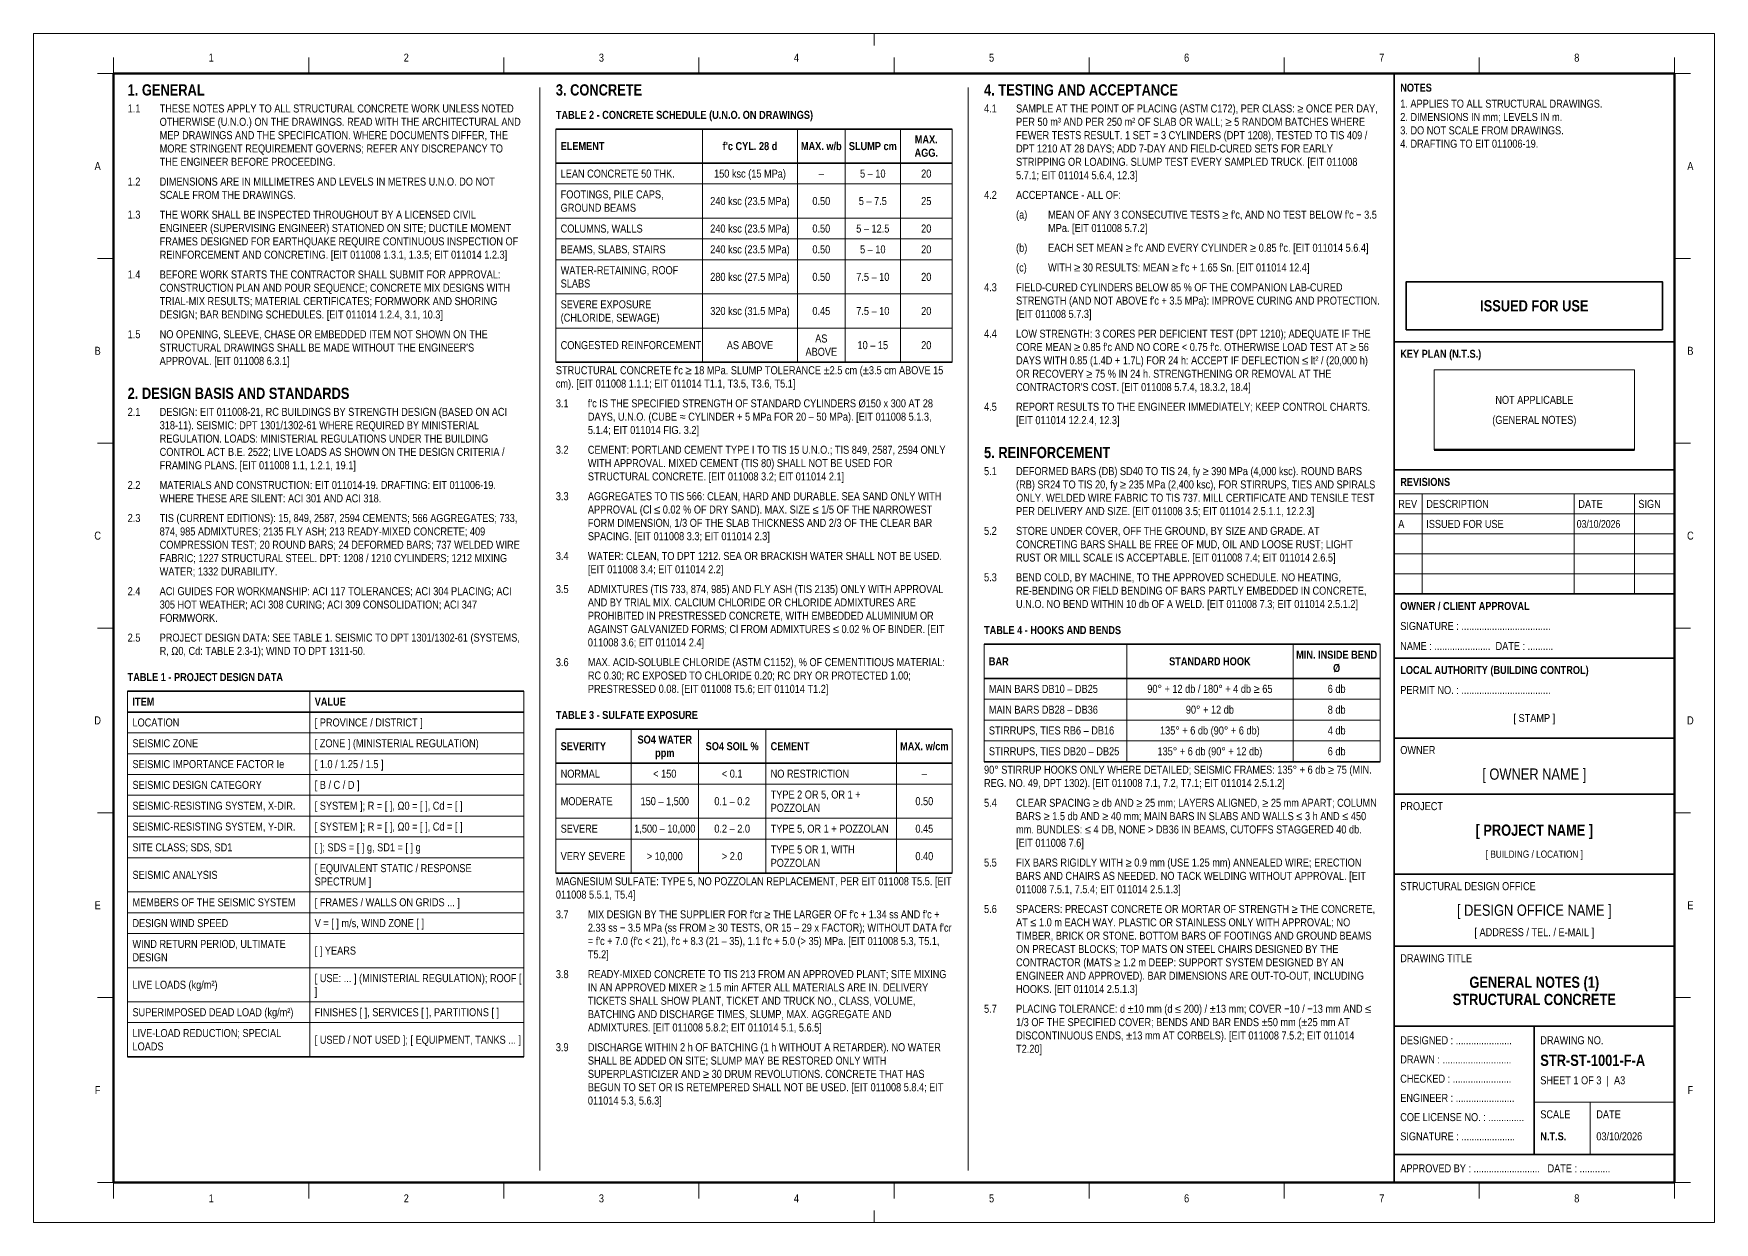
# Model space of a CAD drawing. Header units: millimetres. Extents: x 0 to 1340, y 0 to 297.
# Drawn here: x 0 to 420, y 0 to 297 of the extents above; entities that cross this region are included whole.
import ezdxf
from ezdxf.enums import TextEntityAlignment as Align

# ---------------------------------------------------------------- set-up
doc = ezdxf.new("R2010")
doc.units = ezdxf.units.MM
for name, color, linetype, lineweight in [('S-FRAME', 7, 'Continuous', 70), ('S-TEXT', 7, 'Continuous', 18), ('S-TITLE', 7, 'Continuous', 35), ('S-TTLB', 7, 'Continuous', 35), ('S-TTLB-THIN', 8, 'Continuous', 18), ('S-ZONE', 8, 'Continuous', 18)]:
    doc.layers.add(name, color=color, linetype=linetype, lineweight=lineweight)
doc.layers.add('S-SHEET', color=8, linetype='Continuous', lineweight=13, plot=False)
doc.layers.add('S-TB-AREA', color=8, linetype='Continuous', lineweight=13, plot=False)
doc.styles.add('AN', font='ARIALN_0.TTF')
doc.styles.add('ANB', font='ARIALNB_0.TTF')

# ---------------------------------------------------------------- blocks, each defined once
blk = doc.blocks.new('TB-A3-NRW')
at = {"layer": 'S-FRAME', "flags": 128}
blk.add_lwpolyline([(20, 10), (410, 10), (410, 287), (20, 287)], close=True, dxfattribs=at)
blk.add_lwpolyline([(350, 193), (400, 193)], dxfattribs=at)
at = {"layer": 'S-SHEET', "flags": 128}
blk.add_lwpolyline([(0, 0), (420, 0), (420, 297), (0, 297)], close=True, dxfattribs=at)
at = {"layer": 'S-TB-AREA', "flags": 128}
blk.add_lwpolyline([(20, 10), (340, 10), (340, 287), (20, 287)], close=True, dxfattribs=at)
at = {"layer": 'S-TITLE', "flags": 128}
blk.add_lwpolyline([(343, 223), (407, 223), (407, 235), (343, 235)], close=True, dxfattribs=at)
at = {"layer": 'S-TTLB'}
for p, q in [((340, 10), (340, 287)), ((340, 220), (410, 220)), ((340, 188), (410, 188)), ((340, 157), (410, 157)), ((340, 157), (410, 157)), ((340, 141), (410, 141)), ((340, 121), (410, 121)), ((340, 107), (410, 107)), ((340, 87), (410, 87)), ((340, 69), (410, 69)), ((340, 49), (410, 49)), ((375, 17), (375, 49)), ((340, 17), (410, 17))]:
    blk.add_line(p, q, dxfattribs=at)
at = {"layer": 'S-TTLB-THIN'}
for p, q in [((340, 182), (410, 182)), ((347, 157), (347, 182)), ((385, 157), (385, 182)), ((400, 157), (400, 182)), ((340, 177), (410, 177)), ((340, 172), (410, 172)), ((340, 167), (410, 167)), ((340, 162), (410, 162)), ((375, 30), (410, 30)), ((389, 17), (389, 30))]:
    blk.add_line(p, q, dxfattribs=at)
at = {"layer": 'S-TTLB-THIN', "flags": 128}
blk.add_lwpolyline([(350, 193), (400, 193), (400, 213), (350, 213)], close=True, dxfattribs=at)
at = {"layer": 'S-ZONE'}
for p, q in [((210, 297), (210, 294)), ((20, 287), (20, 291)), ((68.75, 287), (68.75, 291)), ((117.5, 287), (117.5, 291)), ((166.25, 287), (166.25, 291)), ((215, 287), (215, 291)), ((263.75, 287), (263.75, 291)), ((312.5, 287), (312.5, 291)), ((361.25, 287), (361.25, 291)), ((410, 287), (410, 291)), ((16, 287), (20, 287)), ((410, 287), (414, 287)), ((16, 240.83), (20, 240.83)), ((410, 240.83), (414, 240.83)), ((16, 194.67), (20, 194.67)), ((410, 194.67), (414, 194.67)), ((16, 148.5), (20, 148.5)), ((410, 148.5), (414, 148.5)), ((16, 102.33), (20, 102.33)), ((410, 102.33), (414, 102.33)), ((16, 56.17), (20, 56.17)), ((410, 56.17), (414, 56.17)), ((16, 10), (20, 10)), ((20, 10), (20, 6)), ((68.75, 10), (68.75, 6)), ((117.5, 10), (117.5, 6)), ((166.25, 10), (166.25, 6)), ((215, 10), (215, 6)), ((263.75, 10), (263.75, 6)), ((312.5, 10), (312.5, 6)), ((361.25, 10), (361.25, 6)), ((410, 10), (410, 6)), ((410, 10), (414, 10)), ((210, 0), (210, 3))]:
    blk.add_line(p, q, dxfattribs=at)
at = {"layer": 'S-TEXT'}
for s, style, p in [('NOTES', 'ANB', (341.5, 283.5)), ('KEY PLAN (N.T.S.)', 'ANB', (341.5, 217)), ('REVISIONS', 'ANB', (341.5, 185)), ('REV', 'AN', (341, 179.5)), ('DESCRIPTION', 'AN', (348, 179.5)), ('DATE', 'AN', (386, 179.5)), ('SIGN', 'AN', (401, 179.5)), ('OWNER / CLIENT APPROVAL', 'ANB', (341.5, 154)), ('SIGNATURE : ...................................', 'AN', (341.5, 149)), ('NAME : ......................  DATE : ..........', 'AN', (341.5, 144)), ('LOCAL AUTHORITY (BUILDING CONTROL)', 'ANB', (341.5, 138)), ('PERMIT NO. : ...................................', 'AN', (341.5, 133)), ('OWNER', 'AN', (341.5, 118)), ('PROJECT', 'AN', (341.5, 104)), ('STRUCTURAL DESIGN OFFICE', 'AN', (341.5, 84)), ('DRAWING TITLE', 'AN', (341.5, 66)), ('DESIGNED : ......................', 'AN', (341.5, 45.5)), ('DRAWING NO.', 'AN', (376.5, 45.5)), ('DRAWN : ...........................', 'AN', (341.5, 40.7)), ('CHECKED : .......................', 'AN', (341.5, 35.9)), ('ENGINEER : .......................', 'AN', (341.5, 31.1)), ('COE LICENSE NO. : ..............', 'AN', (341.5, 26.3)), ('SCALE', 'AN', (376.5, 27)), ('DATE', 'AN', (390.5, 27)), ('SIGNATURE : .....................', 'AN', (341.5, 21.5)), ('APPROVED BY : ..........................   DATE : ............', 'AN', (341.5, 13.5))]:
    blk.add_text(s, height=2, dxfattribs=dict(at, style=style)).set_placement(p, align=Align.MIDDLE_LEFT)
at = {"layer": 'S-TEXT', "style": 'AN'}
blk.add_text('[ STAMP ]', height=2, dxfattribs=at).set_placement((375, 126), align=Align.MIDDLE_CENTER)
at = {"layer": 'S-TEXT', "insert": (341.5, 280.5), "char_height": 2, "width": 67, "attachment_point": 1, "style": 'AN'}
blk.add_mtext('1. APPLIES TO ALL STRUCTURAL DRAWINGS.\\P2. DIMENSIONS IN mm; LEVELS IN m.\\P3. DO NOT SCALE FROM DRAWINGS.\\P4. DRAFTING TO EIT 011006-19.', dxfattribs=at)
at = {"layer": 'S-TEXT'}
for tag, height, style, p in [('STATUS_1', 2.8, 'ANB', (375, 231.2)), ('STATUS_2', 2.8, 'ANB', (375, 226.8)), ('KEYPLAN_1', 2, 'AN', (375, 205.5)), ('KEYPLAN_2', 2, 'AN', (375, 200.5)), ('OWNER', 2.8, 'AN', (375, 112)), ('PROJECT', 2.8, 'ANB', (375, 98)), ('LOCATION', 1.8, 'AN', (375, 92)), ('OFFICE', 2.8, 'AN', (375, 78)), ('OFFICE_ADDR', 2, 'AN', (375, 72.5)), ('TITLE_1', 2.8, 'ANB', (375, 60)), ('TITLE_2', 2.8, 'ANB', (375, 55.7)), ('TITLE_3', 2.8, 'ANB', (375, 51.4))]:
    blk.add_attdef(tag, text='', height=height, dxfattribs=dict(at, style=style)).set_placement(p, align=Align.MIDDLE_CENTER)
for tag, height, style, p in [('REV_1', 2, 'AN', (341, 174.5)), ('REV_1_DESC', 2, 'AN', (348, 174.5)), ('REV_1_DATE', 1.9, 'AN', (385.6, 174.5)), ('REV_2', 2, 'AN', (341, 169.5)), ('REV_2_DESC', 2, 'AN', (348, 169.5)), ('REV_2_DATE', 1.9, 'AN', (385.6, 169.5)), ('REV_3', 2, 'AN', (341, 164.5)), ('REV_3_DESC', 2, 'AN', (348, 164.5)), ('REV_3_DATE', 1.9, 'AN', (385.6, 164.5)), ('REV_4', 2, 'AN', (341, 159.5)), ('REV_4_DESC', 2, 'AN', (348, 159.5)), ('REV_4_DATE', 1.9, 'AN', (385.6, 159.5)), ('DWG_NO', 2.8, 'ANB', (376.5, 40.5)), ('SHEET', 2, 'AN', (376.5, 35.5)), ('SCALE', 2, 'ANB', (376.5, 21.5)), ('DATE', 2, 'AN', (390.5, 21.5))]:
    blk.add_attdef(tag, text='', height=height, dxfattribs=dict(at, style=style)).set_placement(p, align=Align.MIDDLE_LEFT)
at = {"layer": 'S-ZONE', "style": 'AN'}
for s, p in [('1', (44.38, 291)), ('2', (93.12, 291)), ('3', (141.88, 291)), ('4', (190.62, 291)), ('5', (239.38, 291)), ('6', (288.12, 291)), ('7', (336.88, 291)), ('8', (385.62, 291)), ('A', (16, 263.92)), ('A', (414, 263.92)), ('B', (16, 217.75)), ('B', (414, 217.75)), ('C', (16, 171.58)), ('C', (414, 171.58)), ('D', (16, 125.42)), ('D', (414, 125.42)), ('E', (16, 79.25)), ('E', (414, 79.25)), ('F', (16, 33.08)), ('F', (414, 33.08)), ('1', (44.38, 6)), ('2', (93.12, 6)), ('3', (141.88, 6)), ('4', (190.62, 6)), ('5', (239.38, 6)), ('6', (288.12, 6)), ('7', (336.88, 6)), ('8', (385.62, 6))]:
    blk.add_text(s, height=2, dxfattribs=at).set_placement(p, align=Align.MIDDLE_CENTER)
blk = doc.blocks.new('NOTES-1001-1', base_point=(23.5, 13))
at = {"layer": 'S-TTLB'}
for p, q in [((130.5, 273.17), (229.5, 273.17)), ((130.5, 264.63), (229.5, 264.63)), ((130.5, 214.9), (229.5, 214.9)), ((237.5, 144.43), (336.5, 144.43)), ((237.5, 135.9), (336.5, 135.9)), ((23.5, 132.7), (122.5, 132.7)), ((23.5, 127.5), (122.5, 127.5)), ((130.5, 123.23), (229.5, 123.23)), ((130.5, 114.7), (229.5, 114.7)), ((237.5, 115.1), (336.5, 115.1)), ((130.5, 87.23), (229.5, 87.23)), ((23.5, 41.37), (122.5, 41.37))]:
    blk.add_line(p, q, dxfattribs=at)
at = {"layer": 'S-TTLB-THIN'}
for p, q in [((126.5, 13), (126.5, 283.5)), ((233.5, 13), (233.5, 283.5)), ((130.5, 273.17), (130.5, 214.9)), ((167.13, 273.17), (167.13, 214.9)), ((190.89, 273.17), (190.89, 214.9)), ((202.77, 273.17), (202.77, 214.9)), ((216.63, 273.17), (216.63, 214.9)), ((229.5, 273.17), (229.5, 214.9)), ((130.5, 259.43), (229.5, 259.43)), ((130.5, 250.9), (229.5, 250.9)), ((130.5, 245.7), (229.5, 245.7)), ((130.5, 240.5), (229.5, 240.5)), ((130.5, 231.97), (229.5, 231.97)), ((130.5, 223.43), (229.5, 223.43)), ((237.5, 144.43), (237.5, 115.1)), ((273.14, 144.43), (273.14, 115.1)), ((314.72, 144.43), (314.72, 115.1)), ((336.5, 144.43), (336.5, 115.1)), ((23.5, 132.7), (23.5, 41.37)), ((69.04, 132.7), (69.04, 41.37)), ((122.5, 132.7), (122.5, 41.37)), ((237.5, 130.7), (336.5, 130.7)), ((23.5, 122.3), (122.5, 122.3)), ((130.5, 123.23), (130.5, 87.23)), ((149.31, 123.23), (149.31, 87.23)), ((166.14, 123.23), (166.14, 87.23)), ((182.97, 123.23), (182.97, 87.23)), ((215.64, 123.23), (215.64, 87.23)), ((229.5, 123.23), (229.5, 87.23)), ((237.5, 125.5), (336.5, 125.5)), ((237.5, 120.3), (336.5, 120.3)), ((23.5, 117.1), (122.5, 117.1)), ((23.5, 111.9), (122.5, 111.9)), ((130.5, 109.5), (229.5, 109.5)), ((23.5, 106.7), (122.5, 106.7)), ((23.5, 101.5), (122.5, 101.5)), ((130.5, 100.97), (229.5, 100.97)), ((23.5, 96.3), (122.5, 96.3)), ((130.5, 95.77), (229.5, 95.77)), ((23.5, 91.1), (122.5, 91.1)), ((23.5, 82.57), (122.5, 82.57)), ((23.5, 77.37), (122.5, 77.37)), ((23.5, 72.17), (122.5, 72.17)), ((23.5, 63.63), (122.5, 63.63)), ((23.5, 55.1), (122.5, 55.1)), ((23.5, 49.9), (122.5, 49.9))]:
    blk.add_line(p, q, dxfattribs=at)
at = {"layer": 'S-TEXT'}
for s, height, style, p in [('1. GENERAL', 2.8, 'ANB', (23.5, 280.7)), ('3. CONCRETE', 2.8, 'ANB', (130.5, 280.7)), ('4. TESTING AND ACCEPTANCE', 2.8, 'ANB', (237.5, 280.7)), ('1.1', 2, 'AN', (23.5, 276.7)), ('THESE NOTES APPLY TO ALL STRUCTURAL CONCRETE WORK UNLESS NOTED', 2, 'AN', (31.5, 276.7)), ('TABLE 2 - CONCRETE SCHEDULE (U.N.O. ON DRAWINGS)', 2, 'ANB', (130.5, 275.1)), ('4.1', 2, 'AN', (237.5, 276.7)), ('SAMPLE AT THE POINT OF PLACING (ASTM C172), PER CLASS: ≥ ONCE PER DAY,', 2, 'AN', (245.5, 276.7)), ('OTHERWISE (U.N.O.) ON THE DRAWINGS. READ WITH THE ARCHITECTURAL AND', 2, 'AN', (31.5, 273.37)), ('PER 50 m³ AND PER 250 m² OF SLAB OR WALL; ≥ 5 RANDOM BATCHES WHERE', 2, 'AN', (245.5, 273.37)), ('MEP DRAWINGS AND THE SPECIFICATION. WHERE DOCUMENTS DIFFER, THE', 2, 'AN', (31.5, 270.03)), ('MORE STRINGENT REQUIREMENT GOVERNS; REFER ANY DISCREPANCY TO', 2, 'AN', (31.5, 266.7)), ('FEWER TESTS RESULT. 1 SET = 3 CYLINDERS (DPT 1208), TESTED TO TIS 409 /', 2, 'AN', (245.5, 270.03)), ('DPT 1210 AT 28 DAYS; ADD 7-DAY AND FIELD-CURED SETS FOR EARLY', 2, 'AN', (245.5, 266.7)), ('THE ENGINEER BEFORE PROCEEDING.', 2, 'AN', (31.5, 263.37)), ('STRIPPING OR LOADING. SLUMP TEST EVERY SAMPLED TRUCK. [EIT 011008', 2, 'AN', (245.5, 263.37)), ('1.2', 2, 'AN', (23.5, 258.43)), ('DIMENSIONS ARE IN MILLIMETRES AND LEVELS IN METRES U.N.O. DO NOT', 2, 'AN', (31.5, 258.43)), ('5.7.1; EIT 011014 5.6.4, 12.3]', 2, 'AN', (245.5, 260.03)), ('SCALE FROM THE DRAWINGS.', 2, 'AN', (31.5, 255.1)), ('4.2', 2, 'AN', (237.5, 255.1)), ('ACCEPTANCE - ALL OF:', 2, 'AN', (245.5, 255.1)), ('1.3', 2, 'AN', (23.5, 250.17)), ('THE WORK SHALL BE INSPECTED THROUGHOUT BY A LICENSED CIVIL', 2, 'AN', (31.5, 250.17)), ('(a)', 2, 'AN', (245.5, 250.17)), ("MEAN OF ANY 3 CONSECUTIVE TESTS ≥ f'c, AND NO TEST BELOW f'c − 3.5", 2, 'AN', (253.5, 250.17)), ('ENGINEER (SUPERVISING ENGINEER) STATIONED ON SITE; DUCTILE MOMENT', 2, 'AN', (31.5, 246.83)), ('MPa. [EIT 011008 5.7.2]', 2, 'AN', (253.5, 246.83)), ('FRAMES DESIGNED FOR EARTHQUAKE REQUIRE CONTINUOUS INSPECTION OF', 2, 'AN', (31.5, 243.5)), ('(b)', 2, 'AN', (245.5, 241.9)), ("EACH SET MEAN ≥ f'c AND EVERY CYLINDER ≥ 0.85 f'c. [EIT 011014 5.6.4]", 2, 'AN', (253.5, 241.9)), ('REINFORCEMENT AND CONCRETING. [EIT 011008 1.3.1, 1.3.5; EIT 011014 1.2.3]', 2, 'AN', (31.5, 240.17)), ('(c)', 2, 'AN', (245.5, 236.97)), ("WITH ≥ 30 RESULTS: MEAN ≥ f'c + 1.65 Sn. [EIT 011014 12.4]", 2, 'AN', (253.5, 236.97)), ('1.4', 2, 'AN', (23.5, 235.23)), ('BEFORE WORK STARTS THE CONTRACTOR SHALL SUBMIT FOR APPROVAL:', 2, 'AN', (31.5, 235.23)), ('TRIAL-MIX RESULTS; MATERIAL CERTIFICATES; FORMWORK AND SHORING', 2, 'AN', (31.5, 228.57)), ('CONSTRUCTION PLAN AND POUR SEQUENCE; CONCRETE MIX DESIGNS WITH', 2, 'AN', (31.5, 231.9)), ('4.3', 2, 'AN', (237.5, 232.03)), ("STRENGTH (AND NOT ABOVE f'c + 3.5 MPa): IMPROVE CURING AND PROTECTION.", 2, 'AN', (245.5, 228.7)), ('FIELD-CURED CYLINDERS BELOW 85 % OF THE COMPANION LAB-CURED', 2, 'AN', (245.5, 232.03)), ('DESIGN; BAR BENDING SCHEDULES. [EIT 011014 1.2.4, 3.1, 10.3]', 2, 'AN', (31.5, 225.23)), ('[EIT 011008 5.7.3]', 2, 'AN', (245.5, 225.37)), ('1.5', 2, 'AN', (23.5, 220.3)), ('NO OPENING, SLEEVE, CHASE OR EMBEDDED ITEM NOT SHOWN ON THE', 2, 'AN', (31.5, 220.3)), ('4.4', 2, 'AN', (237.5, 220.43)), ('LOW STRENGTH: 3 CORES PER DEFICIENT TEST (DPT 1210); ADEQUATE IF THE', 2, 'AN', (245.5, 220.43)), ("STRUCTURAL DRAWINGS SHALL BE MADE WITHOUT THE ENGINEER'S", 2, 'AN', (31.5, 216.97)), ("CORE MEAN ≥ 0.85 f'c AND NO CORE < 0.75 f'c. OTHERWISE LOAD TEST AT ≥ 56", 2, 'AN', (245.5, 217.1)), ('APPROVAL. [EIT 011008 6.3.1]', 2, 'AN', (31.5, 213.63)), ('DAYS WITH 0.85 (1.4D + 1.7L) FOR 24 h: ACCEPT IF DEFLECTION ≤ lt² / (20,000 h)', 2, 'AN', (245.5, 213.77)), ("STRUCTURAL CONCRETE f'c ≥ 18 MPa. SLUMP TOLERANCE ±2.5 cm (±3.5 cm ABOVE 15", 2, 'AN', (130.5, 211.3)), ('cm). [EIT 011008 1.1.1; EIT 011014 T1.1, T3.5, T3.6, T5.1]', 2, 'AN', (130.5, 207.97)), ('OR RECOVERY ≥ 75 % IN 24 h. STRENGTHENING OR REMOVAL AT THE', 2, 'AN', (245.5, 210.43)), ('2. DESIGN BASIS AND STANDARDS', 2.8, 'ANB', (23.5, 204.9)), ("CONTRACTOR'S COST. [EIT 011008 5.7.4, 18.3.2, 18.4]", 2, 'AN', (245.5, 207.1)), ('2.1', 2, 'AN', (23.5, 200.9)), ('DESIGN: EIT 011008-21, RC BUILDINGS BY STRENGTH DESIGN (BASED ON ACI', 2, 'AN', (31.5, 200.9)), ('3.1', 2, 'AN', (130.5, 203.03)), ("f'c IS THE SPECIFIED STRENGTH OF STANDARD CYLINDERS Ø150 x 300 AT 28", 2, 'AN', (138.5, 203.03)), ('DAYS, U.N.O. (CUBE ≈ CYLINDER + 5 MPa FOR 20 – 50 MPa). [EIT 011008 5.1.3,', 2, 'AN', (138.5, 199.7)), ('4.5', 2, 'AN', (237.5, 202.17)), ('REPORT RESULTS TO THE ENGINEER IMMEDIATELY; KEEP CONTROL CHARTS.', 2, 'AN', (245.5, 202.17)), ('318-11). SEISMIC: DPT 1301/1302-61 WHERE REQUIRED BY MINISTERIAL', 2, 'AN', (31.5, 197.57)), ('5.1.4; EIT 011014 FIG. 3.2]', 2, 'AN', (138.5, 196.37)), ('[EIT 011014 12.2.4, 12.3]', 2, 'AN', (245.5, 198.83)), ('CONTROL ACT B.E. 2522; LIVE LOADS AS SHOWN ON THE DESIGN CRITERIA /', 2, 'AN', (31.5, 190.9)), ('REGULATION. LOADS: MINISTERIAL REGULATIONS UNDER THE BUILDING', 2, 'AN', (31.5, 194.23)), ('3.2', 2, 'AN', (130.5, 191.43)), ('CEMENT: PORTLAND CEMENT TYPE I TO TIS 15 U.N.O.; TIS 849, 2587, 2594 ONLY', 2, 'AN', (138.5, 191.43)), ('5. REINFORCEMENT', 2.8, 'ANB', (237.5, 190.1)), ('FRAMING PLANS. [EIT 011008 1.1, 1.2.1, 19.1]', 2, 'AN', (31.5, 187.57)), ('WITH APPROVAL. MIXED CEMENT (TIS 80) SHALL NOT BE USED FOR', 2, 'AN', (138.5, 188.1)), ('2.2', 2, 'AN', (23.5, 182.63)), ('MATERIALS AND CONSTRUCTION: EIT 011014-19. DRAFTING: EIT 011006-19.', 2, 'AN', (31.5, 182.63)), ('STRUCTURAL CONCRETE. [EIT 011008 3.2; EIT 011014 2.1]', 2, 'AN', (138.5, 184.77)), ('5.1', 2, 'AN', (237.5, 186.1)), ('(RB) SR24 TO TIS 20, fy ≥ 235 MPa (2,400 ksc), FOR STIRRUPS, TIES AND SPIRALS', 2, 'AN', (245.5, 182.77)), ('DEFORMED BARS (DB) SD40 TO TIS 24, fy ≥ 390 MPa (4,000 ksc). ROUND BARS', 2, 'AN', (245.5, 186.1)), ('WHERE THESE ARE SILENT: ACI 301 AND ACI 318.', 2, 'AN', (31.5, 179.3)), ('3.3', 2, 'AN', (130.5, 179.83)), ('AGGREGATES TO TIS 566: CLEAN, HARD AND DURABLE. SEA SAND ONLY WITH', 2, 'AN', (138.5, 179.83)), ('ONLY. WELDED WIRE FABRIC TO TIS 737. MILL CERTIFICATE AND TENSILE TEST', 2, 'AN', (245.5, 179.43)), ('2.3', 2, 'AN', (23.5, 174.37)), ('TIS (CURRENT EDITIONS): 15, 849, 2587, 2594 CEMENTS; 566 AGGREGATES; 733,', 2, 'AN', (31.5, 174.37)), ('APPROVAL (Cl ≤ 0.02 % OF DRY SAND). MAX. SIZE ≤ 1/5 OF THE NARROWEST', 2, 'AN', (138.5, 176.5)), ('PER DELIVERY AND SIZE. [EIT 011008 3.5; EIT 011014 2.5.1.1, 12.2.3]', 2, 'AN', (245.5, 176.1)), ('874, 985 ADMIXTURES; 2135 FLY ASH; 213 READY-MIXED CONCRETE; 409', 2, 'AN', (31.5, 171.03)), ('SPACING. [EIT 011008 3.3; EIT 011014 2.3]', 2, 'AN', (138.5, 169.83)), ('FORM DIMENSION, 1/3 OF THE SLAB THICKNESS AND 2/3 OF THE CLEAR BAR', 2, 'AN', (138.5, 173.17)), ('5.2', 2, 'AN', (237.5, 171.17)), ('STORE UNDER COVER, OFF THE GROUND, BY SIZE AND GRADE. AT', 2, 'AN', (245.5, 171.17)), ('COMPRESSION TEST; 20 ROUND BARS; 24 DEFORMED BARS; 737 WELDED WIRE', 2, 'AN', (31.5, 167.7)), ('CONCRETING BARS SHALL BE FREE OF MUD, OIL AND LOOSE RUST; LIGHT', 2, 'AN', (245.5, 167.83)), ('FABRIC; 1227 STRUCTURAL STEEL. DPT: 1208 / 1210 CYLINDERS; 1212 MIXING', 2, 'AN', (31.5, 164.37)), ('3.4', 2, 'AN', (130.5, 164.9)), ('WATER: CLEAN, TO DPT 1212. SEA OR BRACKISH WATER SHALL NOT BE USED.', 2, 'AN', (138.5, 164.9)), ('[EIT 011008 3.4; EIT 011014 2.2]', 2, 'AN', (138.5, 161.57)), ('RUST OR MILL SCALE IS ACCEPTABLE. [EIT 011008 7.4; EIT 011014 2.6.5]', 2, 'AN', (245.5, 164.5)), ('WATER; 1332 DURABILITY.', 2, 'AN', (31.5, 161.03)), ('5.3', 2, 'AN', (237.5, 159.57)), ('BEND COLD, BY MACHINE, TO THE APPROVED SCHEDULE. NO HEATING,', 2, 'AN', (245.5, 159.57)), ('2.4', 2, 'AN', (23.5, 156.1)), ('ACI GUIDES FOR WORKMANSHIP: ACI 117 TOLERANCES; ACI 304 PLACING; ACI', 2, 'AN', (31.5, 156.1)), ('3.5', 2, 'AN', (130.5, 156.63)), ('ADMIXTURES (TIS 733, 874, 985) AND FLY ASH (TIS 2135) ONLY WITH APPROVAL', 2, 'AN', (138.5, 156.63)), ('AND BY TRIAL MIX. CALCIUM CHLORIDE OR CHLORIDE ADMIXTURES ARE', 2, 'AN', (138.5, 153.3)), ('U.N.O. NO BEND WITHIN 10 db OF A WELD. [EIT 011008 7.3; EIT 011014 2.5.1.2]', 2, 'AN', (245.5, 152.9)), ('RE-BENDING OR FIELD BENDING OF BARS PARTLY EMBEDDED IN CONCRETE,', 2, 'AN', (245.5, 156.23)), ('305 HOT WEATHER; ACI 308 CURING; ACI 309 CONSOLIDATION; ACI 347', 2, 'AN', (31.5, 152.77)), ('FORMWORK.', 2, 'AN', (31.5, 149.43)), ('PROHIBITED IN PRESTRESSED CONCRETE, WITH EMBEDDED ALUMINIUM OR', 2, 'AN', (138.5, 149.97)), ('2.5', 2, 'AN', (23.5, 144.5)), ('PROJECT DESIGN DATA: SEE TABLE 1. SEISMIC TO DPT 1301/1302-61 (SYSTEMS,', 2, 'AN', (31.5, 144.5)), ('AGAINST GALVANIZED FORMS; Cl FROM ADMIXTURES ≤ 0.02 % OF BINDER. [EIT', 2, 'AN', (138.5, 146.63)), ('TABLE 4 - HOOKS AND BENDS', 2, 'ANB', (237.5, 146.37)), ('R, Ω0, Cd: TABLE 2.3-1); WIND TO DPT 1311-50.', 2, 'AN', (31.5, 141.17)), ('011008 3.6; EIT 011014 2.4]', 2, 'AN', (138.5, 143.3)), ('3.6', 2, 'AN', (130.5, 138.37)), ('MAX. ACID-SOLUBLE CHLORIDE (ASTM C1152), % OF CEMENTITIOUS MATERIAL:', 2, 'AN', (138.5, 138.37)), ('TABLE 1 - PROJECT DESIGN DATA', 2, 'ANB', (23.5, 134.63)), ('RC 0.30; RC EXPOSED TO CHLORIDE 0.20; RC DRY OR PROTECTED 1.00;', 2, 'AN', (138.5, 135.03)), ('PRESTRESSED 0.08. [EIT 011008 T5.6; EIT 011014 T1.2]', 2, 'AN', (138.5, 131.7)), ('TABLE 3 - SULFATE EXPOSURE', 2, 'ANB', (130.5, 125.17)), ('90° STIRRUP HOOKS ONLY WHERE DETAILED; SEISMIC FRAMES: 135° + 6 db ≥ 75 (MIN.', 2, 'AN', (237.5, 111.5)), ('REG. NO. 49, DPT 1302). [EIT 011008 7.1, 7.2, T7.1; EIT 011014 2.5.1.2]', 2, 'AN', (237.5, 108.17)), ('5.4', 2, 'AN', (237.5, 103.23)), ('CLEAR SPACING ≥ db AND ≥ 25 mm; LAYERS ALIGNED, ≥ 25 mm APART; COLUMN', 2, 'AN', (245.5, 103.23)), ('BARS ≥ 1.5 db AND ≥ 40 mm; MAIN BARS IN SLABS AND WALLS ≤ 3 h AND ≤ 450', 2, 'AN', (245.5, 99.9)), ('mm. BUNDLES: ≤ 4 DB, NONE > DB36 IN BEAMS, CUTOFFS STAGGERED 40 db.', 2, 'AN', (245.5, 96.57)), ('[EIT 011008 7.6]', 2, 'AN', (245.5, 93.23)), ('5.5', 2, 'AN', (237.5, 88.3)), ('FIX BARS RIGIDLY WITH ≥ 0.9 mm (USE 1.25 mm) ANNEALED WIRE; ERECTION', 2, 'AN', (245.5, 88.3)), ('MAGNESIUM SULFATE: TYPE 5, NO POZZOLAN REPLACEMENT, PER EIT 011008 T5.5. [EIT', 2, 'AN', (130.5, 83.63)), ('011008 7.5.1, 7.5.4; EIT 011014 2.5.1.3]', 2, 'AN', (245.5, 81.63)), ('BARS AND CHAIRS AS NEEDED. NO TACK WELDING WITHOUT APPROVAL. [EIT', 2, 'AN', (245.5, 84.97)), ('011008 5.5.1, T5.4]', 2, 'AN', (130.5, 80.3)), ('3.7', 2, 'AN', (130.5, 75.37)), ("MIX DESIGN BY THE SUPPLIER FOR f'cr ≥ THE LARGER OF f'c + 1.34 ss AND f'c +", 2, 'AN', (138.5, 75.37)), ('5.6', 2, 'AN', (237.5, 76.7)), ('AT ≤ 1.0 m EACH WAY. PLASTIC OR STAINLESS ONLY WITH APPROVAL; NO', 2, 'AN', (245.5, 73.37)), ('SPACERS: PRECAST CONCRETE OR MORTAR OF STRENGTH ≥ THE CONCRETE,', 2, 'AN', (245.5, 76.7)), ("2.33 ss − 3.5 MPa (ss FROM ≥ 30 TESTS, OR 15 – 29 x FACTOR); WITHOUT DATA f'cr", 2, 'AN', (138.5, 72.03)), ("= f'c + 7.0 (f'c < 21), f'c + 8.3 (21 – 35), 1.1 f'c + 5.0 (> 35) MPa. [EIT 011008 5.3, T5.1,", 2, 'AN', (138.5, 68.7)), ('TIMBER, BRICK OR STONE. BOTTOM BARS OF FOOTINGS AND GROUND BEAMS', 2, 'AN', (245.5, 70.03)), ('T5.2]', 2, 'AN', (138.5, 65.37)), ('ON PRECAST BLOCKS; TOP MATS ON STEEL CHAIRS DESIGNED BY THE', 2, 'AN', (245.5, 66.7)), ('3.8', 2, 'AN', (130.5, 60.43)), ('READY-MIXED CONCRETE TO TIS 213 FROM AN APPROVED PLANT; SITE MIXING', 2, 'AN', (138.5, 60.43)), ('CONTRACTOR (MATS ≥ 1.2 m DEEP: SUPPORT SYSTEM DESIGNED BY AN', 2, 'AN', (245.5, 63.37)), ('IN AN APPROVED MIXER ≥ 1.5 min AFTER ALL MATERIALS ARE IN. DELIVERY', 2, 'AN', (138.5, 57.1)), ('ENGINEER AND APPROVED). BAR DIMENSIONS ARE OUT-TO-OUT, INCLUDING', 2, 'AN', (245.5, 60.03)), ('HOOKS. [EIT 011014 2.5.1.3]', 2, 'AN', (245.5, 56.7)), ('TICKETS SHALL SHOW PLANT, TICKET AND TRUCK NO., CLASS, VOLUME,', 2, 'AN', (138.5, 53.77)), ('BATCHING AND DISCHARGE TIMES, SLUMP, MAX. AGGREGATE AND', 2, 'AN', (138.5, 50.43)), ('5.7', 2, 'AN', (237.5, 51.77)), ('1/3 OF THE SPECIFIED COVER; BENDS AND BAR ENDS ±50 mm (±25 mm AT', 2, 'AN', (245.5, 48.43)), ('PLACING TOLERANCE: d ±10 mm (d ≤ 200) / ±13 mm; COVER −10 / −13 mm AND ≤', 2, 'AN', (245.5, 51.77)), ('ADMIXTURES. [EIT 011008 5.8.2; EIT 011014 5.1, 5.6.5]', 2, 'AN', (138.5, 47.1)), ('DISCONTINUOUS ENDS, ±13 mm AT CORBELS). [EIT 011008 7.5.2; EIT 011014', 2, 'AN', (245.5, 45.1)), ('3.9', 2, 'AN', (130.5, 42.17)), ('DISCHARGE WITHIN 2 h OF BATCHING (1 h WITHOUT A RETARDER). NO WATER', 2, 'AN', (138.5, 42.17)), ('T2.20]', 2, 'AN', (245.5, 41.77)), ('SHALL BE ADDED ON SITE; SLUMP MAY BE RESTORED ONLY WITH', 2, 'AN', (138.5, 38.83)), ('SUPERPLASTICIZER AND ≥ 30 DRUM REVOLUTIONS. CONCRETE THAT HAS', 2, 'AN', (138.5, 35.5)), ('BEGUN TO SET OR IS RETEMPERED SHALL NOT BE USED. [EIT 011008 5.8.4; EIT', 2, 'AN', (138.5, 32.17)), ('011014 5.3, 5.6.3]', 2, 'AN', (138.5, 28.83))]:
    blk.add_text(s, height=height, dxfattribs=dict(at, style=style)).set_placement(p, align=Align.BOTTOM_LEFT)
for s, style, p in [('ELEMENT', 'ANB', (131.7, 268.9)), ('LEAN CONCRETE 50 THK.', 'AN', (131.7, 262.03)), ('FOOTINGS, PILE CAPS,', 'AN', (131.7, 256.83)), ('GROUND BEAMS', 'AN', (131.7, 253.5)), ('COLUMNS, WALLS', 'AN', (131.7, 248.3)), ('BEAMS, SLABS, STAIRS', 'AN', (131.7, 243.1)), ('WATER-RETAINING, ROOF', 'AN', (131.7, 237.9)), ('SLABS', 'AN', (131.7, 234.57)), ('SEVERE EXPOSURE', 'AN', (131.7, 229.37)), ('(CHLORIDE, SEWAGE)', 'AN', (131.7, 226.03)), ('CONGESTED REINFORCEMENT', 'AN', (131.7, 219.17)), ('BAR', 'ANB', (238.7, 140.17)), ('ITEM', 'ANB', (24.7, 130.1)), ('VALUE', 'ANB', (70.24, 130.1)), ('MAIN BARS DB10 – DB25', 'AN', (238.7, 133.3)), ('[ PROVINCE / DISTRICT ]', 'AN', (70.24, 124.9)), ('MAIN BARS DB28 – DB36', 'AN', (238.7, 128.1)), ('LOCATION', 'AN', (24.7, 124.9)), ('STIRRUPS, TIES RB6 – DB16', 'AN', (238.7, 122.9)), ('SEISMIC ZONE', 'AN', (24.7, 119.7)), ('[ ZONE ] (MINISTERIAL REGULATION)', 'AN', (70.24, 119.7)), ('SEVERITY', 'ANB', (131.7, 118.97)), ('CEMENT', 'ANB', (184.17, 118.97)), ('STIRRUPS, TIES DB20 – DB25', 'AN', (238.7, 117.7)), ('SEISMIC IMPORTANCE FACTOR Ie', 'AN', (24.7, 114.5)), ('[ 1.0 / 1.25 / 1.5 ]', 'AN', (70.24, 114.5)), ('SEISMIC DESIGN CATEGORY', 'AN', (24.7, 109.3)), ('[ B / C / D ]', 'AN', (70.24, 109.3)), ('NORMAL', 'AN', (131.7, 112.1)), ('NO RESTRICTION', 'AN', (184.17, 112.1)), ('SEISMIC-RESISTING SYSTEM, X-DIR.', 'AN', (24.7, 104.1)), ('[ SYSTEM ]; R = [ ], Ω0 = [ ], Cd = [ ]', 'AN', (70.24, 104.1)), ('MODERATE', 'AN', (131.7, 105.23)), ('TYPE 2 OR 5, OR 1 +', 'AN', (184.17, 106.9)), ('POZZOLAN', 'AN', (184.17, 103.57)), ('SEISMIC-RESISTING SYSTEM, Y-DIR.', 'AN', (24.7, 98.9)), ('[ SYSTEM ]; R = [ ], Ω0 = [ ], Cd = [ ]', 'AN', (70.24, 98.9)), ('SEVERE', 'AN', (131.7, 98.37)), ('TYPE 5, OR 1 + POZZOLAN', 'AN', (184.17, 98.37)), ('SITE CLASS; SDS, SD1', 'AN', (24.7, 93.7)), ('[ ]; SDS = [ ] g, SD1 = [ ] g', 'AN', (70.24, 93.7)), ('VERY SEVERE', 'AN', (131.7, 91.5)), ('TYPE 5 OR 1, WITH', 'AN', (184.17, 93.17)), ('[ EQUIVALENT STATIC / RESPONSE', 'AN', (70.24, 88.5)), ('POZZOLAN', 'AN', (184.17, 89.83)), ('SEISMIC ANALYSIS', 'AN', (24.7, 86.83)), ('SPECTRUM ]', 'AN', (70.24, 85.17)), ('MEMBERS OF THE SEISMIC SYSTEM', 'AN', (24.7, 79.97)), ('[ FRAMES / WALLS ON GRIDS ... ]', 'AN', (70.24, 79.97)), ('DESIGN WIND SPEED', 'AN', (24.7, 74.77)), ('V = [ ] m/s, WIND ZONE [ ]', 'AN', (70.24, 74.77)), ('WIND RETURN PERIOD, ULTIMATE', 'AN', (24.7, 69.57)), ('DESIGN', 'AN', (24.7, 66.23)), ('[ ] YEARS', 'AN', (70.24, 67.9)), ('LIVE LOADS (kg/m²)', 'AN', (24.7, 59.37)), (']', 'AN', (70.24, 57.7)), ('[ USE: ... ] (MINISTERIAL REGULATION); ROOF [', 'AN', (70.24, 61.03)), ('SUPERIMPOSED DEAD LOAD (kg/m²)', 'AN', (24.7, 52.5)), ('FINISHES [ ], SERVICES [ ], PARTITIONS [ ]', 'AN', (70.24, 52.5)), ('LIVE-LOAD REDUCTION; SPECIAL', 'AN', (24.7, 47.3)), ('[ USED / NOT USED ]; [ EQUIPMENT, TANKS ... ]', 'AN', (70.24, 45.63)), ('LOADS', 'AN', (24.7, 43.97))]:
    blk.add_text(s, height=2, dxfattribs=dict(at, style=style)).set_placement(p, align=Align.MIDDLE_LEFT)
for s, style, p in [("f'c CYL. 28 d", 'ANB', (179.01, 268.9)), ('MAX. w/b', 'ANB', (196.83, 268.9)), ('SLUMP cm', 'ANB', (209.7, 268.9)), ('MAX.', 'ANB', (223.06, 270.57)), ('AGG.', 'ANB', (223.06, 267.23)), ('150 ksc (15 MPa)', 'AN', (179.01, 262.03)), ('–', 'AN', (196.83, 262.03)), ('5 – 10', 'AN', (209.7, 262.03)), ('20', 'AN', (223.06, 262.03)), ('240 ksc (23.5 MPa)', 'AN', (179.01, 255.17)), ('0.50', 'AN', (196.83, 255.17)), ('5 – 7.5', 'AN', (209.7, 255.17)), ('25', 'AN', (223.06, 255.17)), ('240 ksc (23.5 MPa)', 'AN', (179.01, 248.3)), ('0.50', 'AN', (196.83, 248.3)), ('5 – 12.5', 'AN', (209.7, 248.3)), ('20', 'AN', (223.06, 248.3)), ('240 ksc (23.5 MPa)', 'AN', (179.01, 243.1)), ('0.50', 'AN', (196.83, 243.1)), ('5 – 10', 'AN', (209.7, 243.1)), ('20', 'AN', (223.06, 243.1)), ('280 ksc (27.5 MPa)', 'AN', (179.01, 236.23)), ('0.50', 'AN', (196.83, 236.23)), ('7.5 – 10', 'AN', (209.7, 236.23)), ('20', 'AN', (223.06, 236.23)), ('320 ksc (31.5 MPa)', 'AN', (179.01, 227.7)), ('0.45', 'AN', (196.83, 227.7)), ('7.5 – 10', 'AN', (209.7, 227.7)), ('20', 'AN', (223.06, 227.7)), ('AS ABOVE', 'AN', (179.01, 219.17)), ('ABOVE', 'AN', (196.83, 217.5)), ('AS', 'AN', (196.83, 220.83)), ('10 – 15', 'AN', (209.7, 219.17)), ('20', 'AN', (223.06, 219.17)), ('MIN. INSIDE BEND', 'ANB', (325.61, 141.83)), ('STANDARD HOOK', 'ANB', (293.93, 140.17)), ('Ø', 'ANB', (325.61, 138.5)), ('90° + 12 db / 180° + 4 db ≥ 65', 'AN', (293.93, 133.3)), ('6 db', 'AN', (325.61, 133.3)), ('90° + 12 db', 'AN', (293.93, 128.1)), ('8 db', 'AN', (325.61, 128.1)), ('135° + 6 db (90° + 6 db)', 'AN', (293.93, 122.9)), ('4 db', 'AN', (325.61, 122.9)), ('SO4 WATER', 'ANB', (157.72, 120.63)), ('ppm', 'ANB', (157.72, 117.3)), ('SO4 SOIL %', 'ANB', (174.56, 118.97)), ('MAX. w/cm', 'ANB', (222.57, 118.97)), ('135° + 6 db (90° + 12 db)', 'AN', (293.93, 117.7)), ('6 db', 'AN', (325.61, 117.7)), ('< 150', 'AN', (157.72, 112.1)), ('< 0.1', 'AN', (174.56, 112.1)), ('–', 'AN', (222.57, 112.1)), ('150 – 1,500', 'AN', (157.72, 105.23)), ('0.1 – 0.2', 'AN', (174.56, 105.23)), ('0.50', 'AN', (222.57, 105.23)), ('1,500 – 10,000', 'AN', (157.72, 98.37)), ('0.2 – 2.0', 'AN', (174.56, 98.37)), ('0.45', 'AN', (222.57, 98.37)), ('> 10,000', 'AN', (157.72, 91.5)), ('> 2.0', 'AN', (174.56, 91.5)), ('0.40', 'AN', (222.57, 91.5))]:
    blk.add_text(s, height=2, dxfattribs=dict(at, style=style)).set_placement(p, align=Align.MIDDLE_CENTER)

msp = doc.modelspace()

# ---------------------------------------------------------------- block references
at = {"layer": 'S-TEXT'}
msp.add_blockref('NOTES-1001-1', (23.5, 13), dxfattribs=at)
at = {"layer": 'S-TTLB'}
ref = msp.add_blockref('TB-A3-NRW', (0, 0), dxfattribs=at)
ref.add_attrib('DWG_NO', 'STR-ST-1001-F-A', dxfattribs={"layer": 'S-TEXT', "height": 2.8, "style": 'ANB'}).set_placement((376.5, 40.5), align=Align.MIDDLE_LEFT)
ref.add_attrib('SHEET', 'SHEET 1 OF 3  |  A3', dxfattribs={"layer": 'S-TEXT', "height": 2, "style": 'AN'}).set_placement((376.5, 35.5), align=Align.MIDDLE_LEFT)
ref.add_attrib('SCALE', 'N.T.S.', dxfattribs={"layer": 'S-TEXT', "height": 2, "style": 'ANB'}).set_placement((376.5, 21.5), align=Align.MIDDLE_LEFT)
ref.add_attrib('DATE', '03/10/2026', dxfattribs={"layer": 'S-TEXT', "height": 2, "style": 'AN'}).set_placement((390.5, 21.5), align=Align.MIDDLE_LEFT)
ref.add_attrib('TITLE_1', 'GENERAL NOTES (1)', dxfattribs={"layer": 'S-TEXT', "height": 2.8, "style": 'ANB'}).set_placement((375, 60), align=Align.MIDDLE_CENTER)
ref.add_attrib('TITLE_2', 'STRUCTURAL CONCRETE', dxfattribs={"layer": 'S-TEXT', "height": 2.8, "style": 'ANB'}).set_placement((375, 55.7), align=Align.MIDDLE_CENTER)
ref.add_attrib('OFFICE', '[ DESIGN OFFICE NAME ]', dxfattribs={"layer": 'S-TEXT', "height": 2.8, "style": 'AN'}).set_placement((375, 78), align=Align.MIDDLE_CENTER)
ref.add_attrib('OFFICE_ADDR', '[ ADDRESS / TEL. / E-MAIL ]', dxfattribs={"layer": 'S-TEXT', "height": 2, "style": 'AN'}).set_placement((375, 72.5), align=Align.MIDDLE_CENTER)
ref.add_attrib('PROJECT', '[ PROJECT NAME ]', dxfattribs={"layer": 'S-TEXT', "height": 2.8, "style": 'ANB'}).set_placement((375, 98), align=Align.MIDDLE_CENTER)
ref.add_attrib('LOCATION', '[ BUILDING / LOCATION ]', dxfattribs={"layer": 'S-TEXT', "height": 1.8, "style": 'AN'}).set_placement((375, 92), align=Align.MIDDLE_CENTER)
ref.add_attrib('OWNER', '[ OWNER NAME ]', dxfattribs={"layer": 'S-TEXT', "height": 2.8, "style": 'AN'}).set_placement((375, 112), align=Align.MIDDLE_CENTER)
ref.add_attrib('REV_1', 'A', dxfattribs={"layer": 'S-TEXT', "height": 2, "style": 'AN'}).set_placement((341, 174.5), align=Align.MIDDLE_LEFT)
ref.add_attrib('REV_1_DESC', 'ISSUED FOR USE', dxfattribs={"layer": 'S-TEXT', "height": 2, "style": 'AN'}).set_placement((348, 174.5), align=Align.MIDDLE_LEFT)
ref.add_attrib('REV_1_DATE', '03/10/2026', dxfattribs={"layer": 'S-TEXT', "height": 1.9, "style": 'AN'}).set_placement((385.6, 174.5), align=Align.MIDDLE_LEFT)
ref.add_attrib('KEYPLAN_1', 'NOT APPLICABLE', dxfattribs={"layer": 'S-TEXT', "height": 2, "style": 'AN'}).set_placement((375, 205.5), align=Align.MIDDLE_CENTER)
ref.add_attrib('KEYPLAN_2', '(GENERAL NOTES)', dxfattribs={"layer": 'S-TEXT', "height": 2, "style": 'AN'}).set_placement((375, 200.5), align=Align.MIDDLE_CENTER)
ref.add_attrib('STATUS_1', 'ISSUED FOR USE', dxfattribs={"layer": 'S-TEXT', "height": 2.8, "style": 'ANB'}).set_placement((375, 229), align=Align.MIDDLE_CENTER)

doc.saveas('drawing.dxf')
